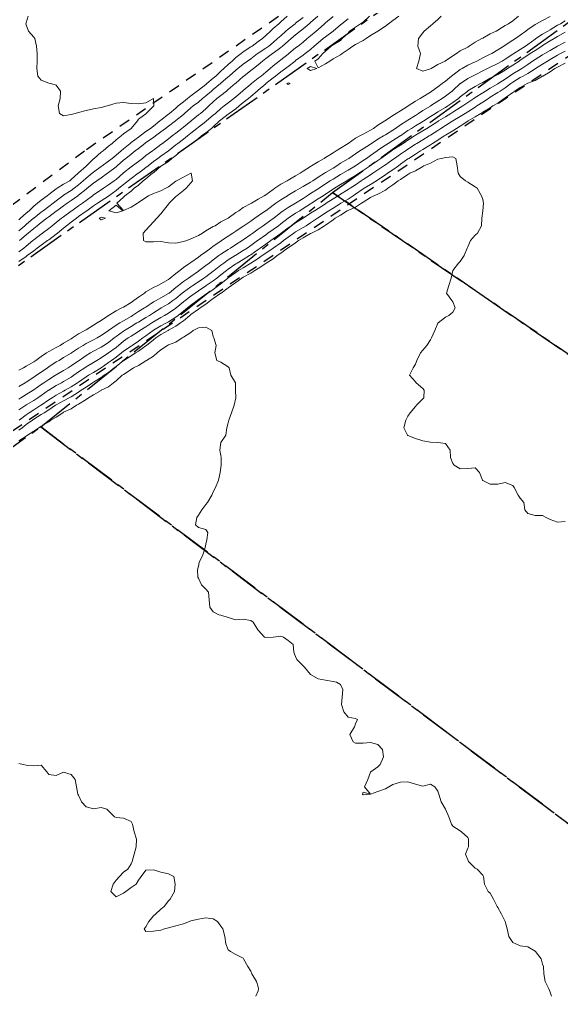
# Model space of a CAD drawing. Header units: centimetres. Extents: x 0 to 642158, y -847 to 649707.
# Drawn here: x 617004.8 to 617041, y 619910.4 to 619975.5 of the extents above; entities that cross this region are included whole.
import ezdxf

# ---------------------------------------------------------------- set-up
doc = ezdxf.new("R2010")
doc.units = ezdxf.units.CM
doc.header["$MEASUREMENT"] = 0
doc.linetypes.add('CENTERX2', pattern=[4, 2.5, -0.5, 0.5, -0.5])
doc.linetypes.add('JIS_02_0.7', pattern=[1.35, 0.75, -0.6])
doc.layers.add('SPW_parcellaire cadastral', color=7, linetype='CENTERX2', lineweight=25, true_color=0xff0542)
doc.layers.add('WAL_parcellaire agricole', color=7, linetype='JIS_02_0.7', lineweight=25)
doc.layers.add('WAL_topographie 0.5', color=253, linetype='Continuous', lineweight=20)

msp = doc.modelspace()

# ---------------------------------------------------------------- linework, layer by layer
at = {"layer": 'SPW_parcellaire cadastral'}
for points in [[(616921.398, 619912.152), (616803.95, 620042.534), (616842.291, 620067.212), (616824.166, 620098.846), (616913.726, 620151.806), (617037.024, 619981.817), (616987.92, 619947.229), (616962.52, 619932.624), (616929.537, 619915.761), (616921.398, 619912.152)], [(617025.718, 619963.961), (617041.671, 619975.482), (617205.808, 619884.061), (617195.376, 619872.702), (617181.172, 619857.234), (617025.718, 619963.961)], [(617006.218, 619948.302), (617025.718, 619963.961), (617181.172, 619857.234), (617171.104, 619846.935)], [(617063.567, 619833.635), (616969.525, 619923.259), (616973.862, 619925.235), (617006.218, 619948.302), (617145.212, 619843.733)], [(617145.212, 619843.733), (617006.218, 619948.302)]]:
    msp.add_lwpolyline(points, dxfattribs=at)
at = {"layer": 'WAL_parcellaire agricole'}
for points in [[(617004.365, 620160.596), (617008.458, 620154.4), (617135.971, 620039.415), (617097.973, 620020.411), (617076.475, 620008.409), (617057.809, 619999.407), (617044.144, 619991.405), (617027.645, 619979.57), (617009.147, 619966.735), (616986.816, 619950.066), (616958.152, 619932.729), (616872.99, 619891.386), (616829.993, 619869.882)], [(616834.393, 619862.141), (616901.115, 619894.202), (616963.611, 619923.834), (616998.733, 619944.275), (617044.542, 619975.155), (617078.601, 619997.784), (617129.239, 620024.449), (617150.605, 620035.193), (617167.005, 620042.471), (617183.636, 620049.254), (617195.968, 620052.589), (617205.635, 620054.257), (617214.468, 620054.924), (617225.801, 620055.092), (617244.635, 620054.095), (617264.801, 620051.764), (617279.268, 620048.932), (617287.568, 620047.033), (617298.302, 620043.934), (617316.303, 620037.27), (617206.585, 619911.125), (617193.234, 619891.652), (617159.761, 619845.532), (616438.339, 619756.31)]]:
    msp.add_lwpolyline(points, dxfattribs=at)
at = {"layer": 'WAL_topographie 0.5'}
for points in [[(617024.735, 619975.75), (617024.25, 619975.333), (617024.148, 619975.25), (617023.75, 619974.903), (617023.552, 619974.75), (617023.25, 619974.51), (617022.946, 619974.25), (617022.75, 619974.077), (617022.372, 619973.75), (617022.25, 619973.65), (617021.75, 619973.288), (617021.692, 619973.25), (617021.25, 619972.922), (617021.029, 619972.75), (617020.75, 619972.492), (617020.426, 619972.25), (617020.25, 619972.12), (617019.786, 619971.75), (617019.75, 619971.72), (617019.25, 619971.275), (617019.22, 619971.25), (617018.75, 619970.856), (617018.621, 619970.75), (617018.25, 619970.459), (617017.995, 619970.25), (617017.75, 619970.029), (617017.457, 619969.75), (617017.25, 619969.555), (617016.884, 619969.25), (617016.75, 619969.148), (617016.275, 619968.75), (617016.25, 619968.729), (617015.75, 619968.326), (617015.649, 619968.25), (617015.25, 619967.938), (617015.002, 619967.75), (617014.75, 619967.554), (617014.352, 619967.25), (617014.25, 619967.174), (617013.75, 619966.799), (617013.684, 619966.75), (617013.25, 619966.431), (617013.025, 619966.25), (617012.75, 619966.038), (617012.36, 619965.75), (617012.25, 619965.672), (617011.75, 619965.271), (617011.726, 619965.25), (617011.25, 619964.842), (617011.13, 619964.75), (617010.75, 619964.475), (617010.412, 619964.25), (617010.25, 619964.147), (617009.75, 619963.801), (617009.686, 619963.75), (617009.25, 619963.431), (617009.001, 619963.25), (617008.75, 619963.073), (617008.296, 619962.75), (617008.25, 619962.717), (617007.75, 619962.352), (617007.612, 619962.25), (617007.25, 619961.961), (617006.982, 619961.75), (617006.75, 619961.567), (617006.336, 619961.25), (617006.25, 619961.188), (617005.75, 619960.797), (617005.695, 619960.75), (617005.25, 619960.388), (617005.087, 619960.25), (617004.75, 619959.996)], [(617022.674, 619975.75), (617022.25, 619975.383), (617022.124, 619975.25), (617021.75, 619974.923), (617021.569, 619974.75), (617021.25, 619974.451), (617021.033, 619974.25), (617020.75, 619974.056), (617020.341, 619973.75), (617020.25, 619973.692), (617019.75, 619973.368), (617019.603, 619973.25), (617019.25, 619972.989), (617019.005, 619972.75), (617018.75, 619972.531), (617018.447, 619972.25), (617018.25, 619972.08), (617017.908, 619971.75), (617017.75, 619971.611), (617017.326, 619971.25), (617017.25, 619971.19), (617016.75, 619970.815), (617016.669, 619970.75), (617016.25, 619970.434), (617016.03, 619970.25), (617015.75, 619970.03), (617015.408, 619969.75), (617015.25, 619969.613), (617014.82, 619969.25), (617014.75, 619969.196), (617014.25, 619968.809), (617014.183, 619968.75), (617013.75, 619968.397), (617013.561, 619968.25), (617013.25, 619968.037), (617012.854, 619967.75), (617012.75, 619967.674), (617012.25, 619967.299), (617012.188, 619967.25), (617011.75, 619966.891), (617011.588, 619966.75), (617011.25, 619966.459), (617010.988, 619966.25), (617010.75, 619966.063), (617010.317, 619965.75), (617010.25, 619965.703), (617009.75, 619965.331), (617009.655, 619965.25), (617009.25, 619964.926), (617009.054, 619964.75), (617008.75, 619964.483), (617008.446, 619964.25), (617008.25, 619964.112), (617007.75, 619963.784), (617007.702, 619963.75), (617007.25, 619963.408), (617007.05, 619963.25), (617006.75, 619963.031), (617006.377, 619962.75), (617006.25, 619962.655), (617005.75, 619962.262), (617005.736, 619962.25), (617005.25, 619961.839), (617005.152, 619961.75), (617004.75, 619961.405)], [(617005.382, 619975.75), (617005.25, 619975.3), (617005.229, 619975.25), (617005.25, 619975.179), (617005.4, 619974.75), (617005.75, 619974.338), (617005.821, 619974.25), (617005.946, 619973.75), (617005.981, 619973.25), (617005.991, 619972.75), (617005.969, 619972.25), (617006.033, 619971.75), (617006.25, 619971.479), (617006.75, 619971.282), (617006.893, 619971.25), (617007.25, 619971.131), (617007.536, 619970.75), (617007.523, 619970.25), (617007.393, 619969.75), (617007.475, 619969.25), (617007.75, 619969.083), (617008.25, 619969.17), (617008.517, 619969.25), (617008.75, 619969.319), (617009.25, 619969.452), (617009.75, 619969.552), (617010.25, 619969.643), (617010.65, 619969.75), (617010.75, 619969.778), (617011.25, 619969.937), (617011.75, 619969.972), (617012.25, 619969.919), (617012.75, 619969.882), (617013.25, 619969.964), (617013.75, 619970.25), (617013.75, 619970.25), (617013.75, 619970.25), (617013.778, 619969.75), (617013.75, 619969.727), (617013.27, 619969.25), (617013.25, 619969.235), (617012.75, 619968.87), (617012.688, 619968.75), (617012.252, 619968.25), (617012.25, 619968.248), (617011.75, 619967.891), (617011.597, 619967.75), (617011.25, 619967.487), (617010.995, 619967.25), (617010.75, 619967.07), (617010.385, 619966.75), (617010.25, 619966.654), (617009.788, 619966.25), (617009.75, 619966.221), (617009.271, 619965.75), (617009.25, 619965.732), (617008.75, 619965.277), (617008.725, 619965.25), (617008.25, 619964.827), (617008.154, 619964.75), (617007.75, 619964.521), (617007.308, 619964.25), (617007.25, 619964.213), (617006.75, 619963.837), (617006.645, 619963.75), (617006.25, 619963.464), (617006.013, 619963.25), (617005.75, 619963.043), (617005.436, 619962.75), (617005.25, 619962.596), (617004.877, 619962.25), (617004.75, 619962.137)], [(617025.75, 619975.718), (617025.25, 619975.314), (617025.174, 619975.25), (617024.75, 619974.87), (617024.621, 619974.75), (617024.25, 619974.43), (617024.027, 619974.25), (617023.75, 619974.023), (617023.408, 619973.75), (617023.25, 619973.631), (617022.798, 619973.25), (617022.75, 619973.212), (617022.25, 619972.824), (617022.146, 619972.75), (617021.75, 619972.436), (617021.547, 619972.25), (617021.25, 619972.003), (617020.941, 619971.75), (617020.75, 619971.606), (617020.296, 619971.25), (617020.25, 619971.213), (617019.75, 619970.786), (617019.709, 619970.75), (617019.25, 619970.358), (617019.115, 619970.25), (617018.75, 619969.966), (617018.481, 619969.75), (617018.25, 619969.577), (617017.889, 619969.25), (617017.75, 619969.133), (617017.292, 619968.75), (617017.25, 619968.716), (617016.75, 619968.341), (617016.641, 619968.25), (617016.25, 619967.925), (617016.034, 619967.75), (617015.75, 619967.54), (617015.378, 619967.25), (617015.25, 619967.156), (617014.75, 619966.752), (617014.748, 619966.75), (617014.25, 619966.406), (617014.039, 619966.25), (617013.75, 619966.035), (617013.392, 619965.75), (617013.25, 619965.635), (617012.75, 619965.263), (617012.733, 619965.25), (617012.25, 619964.9), (617012.065, 619964.75), (617011.75, 619964.503), (617011.442, 619964.25), (617011.25, 619964.09), (617010.778, 619963.75), (617010.75, 619963.728), (617010.25, 619963.404), (617010.016, 619963.25), (617009.75, 619963.072), (617009.293, 619962.75), (617009.25, 619962.717), (617008.75, 619962.359), (617008.598, 619962.25), (617008.25, 619961.987), (617007.947, 619961.75), (617007.75, 619961.587), (617007.335, 619961.25), (617007.25, 619961.178), (617006.75, 619960.805), (617006.674, 619960.75), (617006.25, 619960.458), (617005.973, 619960.25), (617005.75, 619960.079), (617005.312, 619959.75), (617005.25, 619959.701), (617004.75, 619959.367)], [(617023.75, 619975.668), (617023.25, 619975.278), (617023.215, 619975.25), (617022.75, 619974.88), (617022.603, 619974.75), (617022.25, 619974.437), (617022.044, 619974.25), (617021.75, 619973.995), (617021.457, 619973.75), (617021.25, 619973.608), (617020.75, 619973.281), (617020.705, 619973.25), (617020.25, 619972.909), (617020.026, 619972.75), (617019.75, 619972.548), (617019.384, 619972.25), (617019.25, 619972.133), (617018.801, 619971.75), (617018.75, 619971.706), (617018.25, 619971.272), (617018.225, 619971.25), (617017.75, 619970.851), (617017.624, 619970.75), (617017.25, 619970.428), (617017.029, 619970.25), (617016.75, 619970.01), (617016.414, 619969.75), (617016.25, 619969.616), (617015.827, 619969.25), (617015.75, 619969.183), (617015.25, 619968.77), (617015.225, 619968.75), (617014.75, 619968.398), (617014.554, 619968.25), (617014.25, 619968.021), (617013.885, 619967.75), (617013.75, 619967.648), (617013.25, 619967.305), (617013.173, 619967.25), (617012.75, 619966.916), (617012.538, 619966.75), (617012.25, 619966.522), (617011.915, 619966.25), (617011.75, 619966.12), (617011.317, 619965.75), (617011.25, 619965.69), (617010.75, 619965.294), (617010.685, 619965.25), (617010.25, 619964.951), (617009.965, 619964.75), (617009.75, 619964.596), (617009.326, 619964.25), (617009.25, 619964.189), (617008.75, 619963.787), (617008.695, 619963.75), (617008.25, 619963.44), (617007.99, 619963.25), (617007.75, 619963.075), (617007.291, 619962.75), (617007.25, 619962.72), (617006.75, 619962.341), (617006.627, 619962.25), (617006.25, 619961.958), (617005.99, 619961.75), (617005.75, 619961.556), (617005.384, 619961.25), (617005.25, 619961.137), (617004.795, 619960.75)], [(617026.75, 619975.579), (617026.335, 619975.25), (617026.25, 619975.177), (617025.76, 619974.75), (617025.75, 619974.742), (617025.25, 619974.373), (617025.096, 619974.25), (617024.75, 619973.977), (617024.497, 619973.75), (617024.25, 619973.525), (617023.896, 619973.25), (617023.75, 619973.143), (617023.25, 619972.778), (617023.216, 619972.75), (617022.75, 619972.398), (617022.561, 619972.25), (617022.25, 619972.023), (617021.899, 619971.75), (617021.75, 619971.632), (617021.265, 619971.25), (617021.25, 619971.236), (617020.75, 619970.812), (617020.675, 619970.75), (617020.25, 619970.381), (617020.095, 619970.25), (617019.75, 619969.971), (617019.479, 619969.75), (617019.25, 619969.565), (617018.815, 619969.25), (617018.75, 619969.2), (617018.25, 619968.832), (617018.153, 619968.75), (617017.75, 619968.354), (617017.619, 619968.25), (617017.25, 619967.961), (617016.961, 619967.75), (617016.75, 619967.577), (617016.335, 619967.25), (617016.25, 619967.179), (617015.75, 619966.862), (617015.597, 619966.75), (617015.25, 619966.451), (617014.981, 619966.25), (617014.75, 619966.05), (617014.284, 619965.75), (617014.25, 619965.72), (617013.75, 619965.292), (617013.697, 619965.25), (617013.25, 619964.878), (617013.064, 619964.75), (617012.75, 619964.456), (617012.456, 619964.25), (617012.25, 619964.057), (617011.828, 619963.75), (617011.75, 619963.651), (617011.301, 619963.25), (617011.75, 619962.766), (617012.25, 619962.985), (617012.68, 619963.25), (617012.75, 619963.299), (617013.25, 619963.643), (617013.415, 619963.75), (617013.75, 619963.897), (617014.25, 619964.074), (617014.577, 619964.25), (617014.75, 619964.34), (617015.25, 619964.719), (617015.282, 619964.75), (617015.75, 619964.992), (617016.242, 619965.25), (617016.25, 619965.253), (617016.264, 619965.25), (617016.36, 619964.75), (617016.25, 619964.614), (617015.93, 619964.25), (617015.75, 619964.099), (617015.313, 619963.75), (617015.25, 619963.694), (617014.801, 619963.25), (617014.75, 619963.185), (617014.406, 619962.75), (617014.25, 619962.549), (617013.978, 619962.25), (617013.75, 619961.997), (617013.497, 619961.75), (617013.25, 619961.445), (617013.071, 619961.25), (617013.092, 619960.75), (617013.25, 619960.679), (617013.75, 619960.665), (617014.25, 619960.683), (617014.75, 619960.604), (617015.25, 619960.588), (617015.75, 619960.693), (617015.988, 619960.75), (617016.25, 619960.867), (617016.75, 619961.091), (617017.035, 619961.25), (617017.25, 619961.403), (617017.75, 619961.691), (617017.864, 619961.75), (617018.25, 619961.996), (617018.744, 619962.25), (617018.75, 619962.253), (617019.25, 619962.629), (617019.453, 619962.75), (617019.75, 619962.957), (617020.25, 619963.223), (617020.295, 619963.25), (617020.75, 619963.526), (617021.157, 619963.75), (617021.25, 619963.811), (617021.75, 619964.177), (617021.86, 619964.25), (617022.25, 619964.518), (617022.68, 619964.75), (617022.75, 619964.791), (617023.25, 619965.082), (617023.548, 619965.25), (617023.75, 619965.388), (617024.25, 619965.71), (617024.318, 619965.75), (617024.75, 619966.019), (617025.153, 619966.25), (617025.25, 619966.312), (617025.75, 619966.628), (617025.953, 619966.75), (617026.25, 619966.935), (617026.75, 619967.25), (617026.75, 619967.25), (617027.25, 619967.592), (617027.532, 619967.75), (617027.75, 619967.875), (617028.25, 619968.137), (617028.44, 619968.25), (617028.75, 619968.457), (617029.2, 619968.75), (617029.25, 619968.784), (617029.75, 619969.118), (617029.965, 619969.25), (617030.25, 619969.432), (617030.75, 619969.742), (617030.763, 619969.75), (617031.25, 619970.066), (617031.572, 619970.25), (617031.75, 619970.362), (617032.25, 619970.682), (617032.35, 619970.75), (617032.75, 619971.037), (617033.044, 619971.25), (617033.25, 619971.399), (617033.665, 619971.75), (617033.75, 619971.815), (617034.25, 619972.181), (617034.372, 619972.25), (617034.75, 619972.468), (617035.25, 619972.702), (617035.355, 619972.75), (617035.75, 619972.965), (617036.25, 619973.201), (617036.347, 619973.25), (617036.75, 619973.491), (617037.158, 619973.75), (617037.25, 619973.809), (617037.75, 619974.14), (617037.926, 619974.25), (617038.25, 619974.471), (617038.623, 619974.75), (617038.75, 619974.857), (617039.25, 619975.201), (617039.342, 619975.25), (617039.75, 619975.468), (617040.25, 619975.73)], [(617028.178, 619975.75), (617027.75, 619975.358), (617027.573, 619975.25), (617027.25, 619975.024), (617026.854, 619974.75), (617026.75, 619974.626), (617026.366, 619974.25), (617026.25, 619974.126), (617025.75, 619973.827), (617025.625, 619973.75), (617025.25, 619973.409), (617025.074, 619973.25), (617024.75, 619972.907), (617024.542, 619972.75), (617024.75, 619972.295), (617025.25, 619972.559), (617025.539, 619972.75), (617025.75, 619972.899), (617026.25, 619973.178), (617026.362, 619973.25), (617026.75, 619973.532), (617027.069, 619973.75), (617027.25, 619973.857), (617027.75, 619974.134), (617027.951, 619974.25), (617028.25, 619974.452), (617028.746, 619974.75), (617028.75, 619974.752), (617029.25, 619975.087), (617029.458, 619975.25), (617029.75, 619975.463), (617030.153, 619975.75)], [(617032.978, 619975.75), (617032.75, 619975.526), (617032.423, 619975.25), (617032.25, 619975.095), (617031.846, 619974.75), (617031.75, 619974.628), (617031.464, 619974.25), (617031.402, 619973.75), (617031.599, 619973.25), (617031.481, 619972.75), (617031.327, 619972.25), (617031.75, 619972.078), (617032.25, 619972.229), (617032.296, 619972.25), (617032.75, 619972.523), (617033.228, 619972.75), (617033.25, 619972.764), (617033.75, 619973.102), (617034.004, 619973.25), (617034.25, 619973.427), (617034.75, 619973.69), (617034.851, 619973.75), (617035.25, 619974.021), (617035.692, 619974.25), (617035.75, 619974.288), (617036.25, 619974.561), (617036.65, 619974.75), (617036.75, 619974.81), (617037.25, 619975.125), (617037.465, 619975.25), (617037.75, 619975.433), (617038.145, 619975.75)], [(617004.75, 619952.088), (617005.074, 619952.25), (617005.25, 619952.354), (617005.75, 619952.647), (617005.903, 619952.75), (617006.25, 619953.014), (617006.605, 619953.25), (617006.75, 619953.34), (617007.25, 619953.601), (617007.524, 619953.75), (617007.75, 619953.894), (617008.25, 619954.193), (617008.344, 619954.25), (617008.75, 619954.521), (617009.172, 619954.75), (617009.25, 619954.798), (617009.75, 619955.095), (617009.994, 619955.25), (617010.25, 619955.421), (617010.746, 619955.75), (617010.75, 619955.753), (617011.25, 619956.065), (617011.631, 619956.25), (617011.75, 619956.314), (617012.25, 619956.627), (617012.442, 619956.75), (617012.75, 619956.967), (617013.147, 619957.25), (617013.25, 619957.327), (617013.75, 619957.613), (617014.049, 619957.75), (617014.25, 619957.856), (617014.75, 619958.153), (617014.875, 619958.25), (617015.25, 619958.544), (617015.513, 619958.75), (617015.75, 619958.944), (617016.185, 619959.25), (617016.25, 619959.296), (617016.75, 619959.647), (617016.894, 619959.75), (617017.25, 619959.998), (617017.592, 619960.25), (617017.75, 619960.37), (617018.25, 619960.715), (617018.305, 619960.75), (617018.75, 619961.049), (617019.052, 619961.25), (617019.25, 619961.388), (617019.75, 619961.72), (617019.796, 619961.75), (617020.25, 619962.058), (617020.531, 619962.25), (617020.75, 619962.403), (617021.246, 619962.75), (617021.25, 619962.752), (617021.75, 619963.118), (617021.93, 619963.25), (617022.25, 619963.479), (617022.7, 619963.75), (617022.75, 619963.782), (617023.25, 619964.083), (617023.541, 619964.25), (617023.75, 619964.371), (617024.25, 619964.656), (617024.397, 619964.75), (617024.75, 619964.992), (617025.179, 619965.25), (617025.25, 619965.293), (617025.75, 619965.598), (617025.998, 619965.75), (617026.25, 619965.919), (617026.75, 619966.217), (617026.803, 619966.25), (617027.25, 619966.555), (617027.547, 619966.75), (617027.75, 619966.884), (617028.25, 619967.198), (617028.326, 619967.25), (617028.75, 619967.53), (617029.123, 619967.75), (617029.25, 619967.831), (617029.75, 619968.141), (617029.915, 619968.25), (617030.25, 619968.484), (617030.68, 619968.75), (617030.75, 619968.795), (617031.25, 619969.12), (617031.453, 619969.25), (617031.75, 619969.448), (617032.25, 619969.743), (617032.262, 619969.75), (617032.75, 619970.067), (617033.037, 619970.25), (617033.25, 619970.4), (617033.708, 619970.75), (617033.75, 619970.786), (617034.25, 619971.245), (617034.256, 619971.25), (617034.75, 619971.594), (617035.062, 619971.75), (617035.25, 619971.841), (617035.75, 619972.089), (617036.074, 619972.25), (617036.25, 619972.337), (617036.75, 619972.582), (617037.044, 619972.75), (617037.25, 619972.88), (617037.75, 619973.208), (617037.816, 619973.25), (617038.25, 619973.532), (617038.596, 619973.75), (617038.75, 619973.858), (617039.25, 619974.22), (617039.295, 619974.25), (617039.75, 619974.553), (617040.107, 619974.75), (617040.25, 619974.831), (617040.75, 619975.142), (617040.934, 619975.25), (617041.25, 619975.432)], [(617004.75, 619950.999), (617005.169, 619951.25), (617005.25, 619951.299), (617005.75, 619951.62), (617005.945, 619951.75), (617006.25, 619951.954), (617006.663, 619952.25), (617006.75, 619952.316), (617007.25, 619952.64), (617007.44, 619952.75), (617007.75, 619952.93), (617008.25, 619953.232), (617008.276, 619953.25), (617008.75, 619953.558), (617009.054, 619953.75), (617009.25, 619953.87), (617009.75, 619954.126), (617009.983, 619954.25), (617010.25, 619954.41), (617010.742, 619954.75), (617010.75, 619954.756), (617011.25, 619955.107), (617011.497, 619955.25), (617011.75, 619955.397), (617012.25, 619955.689), (617012.354, 619955.75), (617012.75, 619956.008), (617013.161, 619956.25), (617013.25, 619956.311), (617013.75, 619956.652), (617013.923, 619956.75), (617014.25, 619956.933), (617014.75, 619957.215), (617014.797, 619957.25), (617015.25, 619957.611), (617015.419, 619957.75), (617015.75, 619958.023), (617016.097, 619958.25), (617016.25, 619958.359), (617016.75, 619958.708), (617016.81, 619958.75), (617017.25, 619959.083), (617017.471, 619959.25), (617017.75, 619959.466), (617018.127, 619959.75), (617018.25, 619959.84), (617018.75, 619960.163), (617018.897, 619960.25), (617019.25, 619960.482), (617019.672, 619960.75), (617019.75, 619960.803), (617020.25, 619961.156), (617020.383, 619961.25), (617020.75, 619961.516), (617021.085, 619961.75), (617021.25, 619961.869), (617021.75, 619962.225), (617021.784, 619962.25), (617022.25, 619962.627), (617022.418, 619962.75), (617022.75, 619962.975), (617023.235, 619963.25), (617023.25, 619963.259), (617023.75, 619963.575), (617024.023, 619963.75), (617024.25, 619963.892), (617024.75, 619964.205), (617024.818, 619964.25), (617025.25, 619964.548), (617025.566, 619964.75), (617025.75, 619964.864), (617026.25, 619965.167), (617026.394, 619965.25), (617026.75, 619965.466), (617027.24, 619965.75), (617027.25, 619965.757), (617027.75, 619966.099), (617027.977, 619966.25), (617028.25, 619966.437), (617028.697, 619966.75), (617028.75, 619966.787), (617029.25, 619967.134), (617029.438, 619967.25), (617029.75, 619967.437), (617030.233, 619967.75), (617030.25, 619967.762), (617030.75, 619968.105), (617030.989, 619968.25), (617031.25, 619968.413), (617031.75, 619968.717), (617031.803, 619968.75), (617032.25, 619969.04), (617032.591, 619969.25), (617032.75, 619969.348), (617033.25, 619969.649), (617033.416, 619969.75), (617033.75, 619969.981), (617034.125, 619970.25), (617034.25, 619970.357), (617034.747, 619970.75), (617034.75, 619970.752), (617035.25, 619971.055), (617035.603, 619971.25), (617035.75, 619971.329), (617036.25, 619971.602), (617036.536, 619971.75), (617036.75, 619971.861), (617037.25, 619972.153), (617037.401, 619972.25), (617037.75, 619972.484), (617038.173, 619972.75), (617038.25, 619972.802), (617038.75, 619973.138), (617038.926, 619973.25), (617039.25, 619973.468), (617039.699, 619973.75), (617039.75, 619973.786), (617040.25, 619974.096), (617040.522, 619974.25), (617040.75, 619974.389), (617041.25, 619974.676)], [(617004.75, 619950.167), (617004.892, 619950.25), (617005.25, 619950.465), (617005.721, 619950.75), (617005.75, 619950.769), (617006.25, 619951.126), (617006.434, 619951.25), (617006.75, 619951.475), (617007.2, 619951.75), (617007.25, 619951.782), (617007.75, 619952.062), (617008.056, 619952.25), (617008.25, 619952.377), (617008.75, 619952.722), (617008.792, 619952.75), (617009.25, 619953.069), (617009.555, 619953.25), (617009.75, 619953.358), (617010.25, 619953.629), (617010.446, 619953.75), (617010.75, 619953.951), (617011.132, 619954.25), (617011.25, 619954.341), (617011.75, 619954.701), (617011.821, 619954.75), (617012.25, 619955.021), (617012.648, 619955.25), (617012.75, 619955.312), (617013.25, 619955.605), (617013.478, 619955.75), (617013.75, 619955.936), (617014.25, 619956.243), (617014.262, 619956.25), (617014.75, 619956.536), (617015.055, 619956.75), (617015.25, 619956.893), (617015.673, 619957.25), (617015.75, 619957.314), (617016.25, 619957.669), (617016.372, 619957.75), (617016.75, 619958.004), (617017.125, 619958.25), (617017.25, 619958.34), (617017.75, 619958.699), (617017.814, 619958.75), (617018.25, 619959.106), (617018.443, 619959.25), (617018.75, 619959.47), (617019.218, 619959.75), (617019.25, 619959.77), (617019.75, 619960.085), (617020.002, 619960.25), (617020.25, 619960.428), (617020.701, 619960.75), (617020.75, 619960.786), (617021.25, 619961.147), (617021.394, 619961.25), (617021.75, 619961.505), (617022.096, 619961.75), (617022.25, 619961.867), (617022.75, 619962.245), (617022.757, 619962.25), (617023.25, 619962.579), (617023.526, 619962.75), (617023.75, 619962.889), (617024.25, 619963.216), (617024.304, 619963.25), (617024.75, 619963.537), (617025.092, 619963.75), (617025.25, 619963.854), (617025.75, 619964.194), (617025.836, 619964.25), (617026.25, 619964.51), (617026.658, 619964.75), (617026.75, 619964.804), (617027.25, 619965.109), (617027.47, 619965.25), (617027.75, 619965.433), (617028.23, 619965.75), (617028.25, 619965.764), (617028.75, 619966.11), (617028.949, 619966.25), (617029.25, 619966.472), (617029.651, 619966.75), (617029.75, 619966.814), (617030.25, 619967.131), (617030.428, 619967.25), (617030.75, 619967.473), (617031.181, 619967.75), (617031.25, 619967.793), (617031.75, 619968.088), (617032.016, 619968.25), (617032.25, 619968.398), (617032.75, 619968.722), (617032.794, 619968.75), (617033.25, 619969.034), (617033.617, 619969.25), (617033.75, 619969.332), (617034.25, 619969.642), (617034.424, 619969.75), (617034.75, 619969.979), (617035.161, 619970.25), (617035.25, 619970.311), (617035.75, 619970.636), (617035.931, 619970.75), (617036.25, 619970.946), (617036.75, 619971.23), (617036.782, 619971.25), (617037.25, 619971.547), (617037.542, 619971.75), (617037.75, 619971.891), (617038.25, 619972.192), (617038.35, 619972.25), (617038.75, 619972.515), (617039.082, 619972.75), (617039.25, 619972.862), (617039.75, 619973.163), (617039.896, 619973.25), (617040.25, 619973.468), (617040.743, 619973.75), (617040.75, 619973.754), (617041.25, 619974.022)], [(617004.75, 619949.446), (617005.219, 619949.75), (617005.25, 619949.769), (617005.75, 619950.072), (617006.02, 619950.25), (617006.25, 619950.41), (617006.749, 619950.75), (617006.75, 619950.751), (617007.25, 619951.064), (617007.597, 619951.25), (617007.75, 619951.336), (617008.25, 619951.635), (617008.42, 619951.75), (617008.75, 619951.981), (617009.16, 619952.25), (617009.25, 619952.312), (617009.75, 619952.614), (617009.974, 619952.75), (617010.25, 619952.92), (617010.75, 619953.245), (617010.757, 619953.25), (617011.25, 619953.619), (617011.414, 619953.75), (617011.75, 619954.023), (617012.066, 619954.25), (617012.25, 619954.376), (617012.75, 619954.686), (617012.848, 619954.75), (617013.25, 619954.994), (617013.639, 619955.25), (617013.75, 619955.323), (617014.25, 619955.617), (617014.498, 619955.75), (617014.75, 619955.899), (617015.25, 619956.238), (617015.265, 619956.25), (617015.75, 619956.65), (617015.875, 619956.75), (617016.25, 619957.046), (617016.533, 619957.25), (617016.75, 619957.399), (617017.25, 619957.73), (617017.28, 619957.75), (617017.75, 619958.066), (617017.99, 619958.25), (617018.25, 619958.459), (617018.62, 619958.75), (617018.75, 619958.851), (617019.25, 619959.19), (617019.348, 619959.25), (617019.75, 619959.496), (617020.16, 619959.75), (617020.25, 619959.81), (617020.75, 619960.156), (617020.886, 619960.25), (617021.25, 619960.509), (617021.594, 619960.75), (617021.75, 619960.863), (617022.25, 619961.227), (617022.281, 619961.25), (617022.75, 619961.595), (617022.979, 619961.75), (617023.25, 619961.94), (617023.746, 619962.25), (617023.75, 619962.252), (617024.25, 619962.58), (617024.51, 619962.75), (617024.75, 619962.906), (617025.25, 619963.221), (617025.297, 619963.25), (617025.75, 619963.543), (617026.079, 619963.75), (617026.25, 619963.862), (617026.75, 619964.164), (617026.882, 619964.25), (617027.25, 619964.488), (617027.631, 619964.75), (617027.75, 619964.828), (617028.25, 619965.14), (617028.414, 619965.25), (617028.75, 619965.479), (617029.147, 619965.75), (617029.25, 619965.822), (617029.75, 619966.175), (617029.852, 619966.25), (617030.25, 619966.519), (617030.592, 619966.75), (617030.75, 619966.856), (617031.25, 619967.187), (617031.35, 619967.25), (617031.75, 619967.491), (617032.173, 619967.75), (617032.25, 619967.797), (617032.75, 619968.121), (617032.951, 619968.25), (617033.25, 619968.439), (617033.75, 619968.746), (617033.756, 619968.75), (617034.25, 619969.043), (617034.581, 619969.25), (617034.75, 619969.357), (617035.25, 619969.679), (617035.359, 619969.75), (617035.75, 619970.006), (617036.122, 619970.25), (617036.25, 619970.333), (617036.75, 619970.642), (617036.911, 619970.75), (617037.25, 619970.965), (617037.634, 619971.25), (617037.75, 619971.331), (617038.25, 619971.648), (617038.448, 619971.75), (617038.75, 619971.911), (617039.25, 619972.234), (617039.273, 619972.25), (617039.75, 619972.551), (617040.067, 619972.75), (617040.25, 619972.854), (617040.75, 619973.139), (617040.943, 619973.25), (617041.25, 619973.409)], [(617004.768, 619948.75), (617005.25, 619949.117), (617005.45, 619949.25), (617005.75, 619949.438), (617006.237, 619949.75), (617006.25, 619949.759), (617006.75, 619950.105), (617006.973, 619950.25), (617007.25, 619950.424), (617007.75, 619950.691), (617007.855, 619950.75), (617008.25, 619950.975), (617008.673, 619951.25), (617008.75, 619951.302), (617009.25, 619951.642), (617009.421, 619951.75), (617009.75, 619951.947), (617010.25, 619952.244), (617010.258, 619952.25), (617010.75, 619952.597), (617010.951, 619952.75), (617011.25, 619952.971), (617011.614, 619953.25), (617011.75, 619953.36), (617012.25, 619953.707), (617012.317, 619953.75), (617012.75, 619954.042), (617013.039, 619954.25), (617013.25, 619954.391), (617013.729, 619954.75), (617013.75, 619954.765), (617014.25, 619955.059), (617014.612, 619955.25), (617014.75, 619955.325), (617015.25, 619955.634), (617015.401, 619955.75), (617015.75, 619956.031), (617016.018, 619956.25), (617016.25, 619956.439), (617016.669, 619956.75), (617016.75, 619956.81), (617017.25, 619957.164), (617017.374, 619957.25), (617017.75, 619957.493), (617018.1, 619957.75), (617018.25, 619957.865), (617018.729, 619958.25), (617018.75, 619958.267), (617019.25, 619958.626), (617019.438, 619958.75), (617019.75, 619958.942), (617020.248, 619959.25), (617020.25, 619959.251), (617020.75, 619959.566), (617021.018, 619959.75), (617021.25, 619959.909), (617021.741, 619960.25), (617021.75, 619960.256), (617022.25, 619960.613), (617022.432, 619960.75), (617022.75, 619960.983), (617023.124, 619961.25), (617023.25, 619961.336), (617023.75, 619961.632), (617023.946, 619961.75), (617024.25, 619961.941), (617024.718, 619962.25), (617024.75, 619962.271), (617025.25, 619962.601), (617025.46, 619962.75), (617025.75, 619962.931), (617026.25, 619963.237), (617026.271, 619963.25), (617026.75, 619963.529), (617027.099, 619963.75), (617027.25, 619963.846), (617027.75, 619964.207), (617027.816, 619964.25), (617028.25, 619964.504), (617028.656, 619964.75), (617028.75, 619964.809), (617029.25, 619965.159), (617029.381, 619965.25), (617029.75, 619965.484), (617030.112, 619965.75), (617030.25, 619965.85), (617030.75, 619966.211), (617030.808, 619966.25), (617031.25, 619966.525), (617031.595, 619966.75), (617031.75, 619966.844), (617032.25, 619967.147), (617032.4, 619967.25), (617032.75, 619967.469), (617033.168, 619967.75), (617033.25, 619967.8), (617033.75, 619968.086), (617033.991, 619968.25), (617034.25, 619968.406), (617034.75, 619968.737), (617034.77, 619968.75), (617035.25, 619969.024), (617035.614, 619969.25), (617035.75, 619969.33), (617036.25, 619969.628), (617036.426, 619969.75), (617036.75, 619969.946), (617037.172, 619970.25), (617037.25, 619970.299), (617037.75, 619970.648), (617037.883, 619970.75), (617038.25, 619970.993), (617038.71, 619971.25), (617038.75, 619971.267), (617039.25, 619971.452), (617039.75, 619971.739), (617039.768, 619971.75), (617040.25, 619972.022), (617040.572, 619972.25), (617040.75, 619972.349), (617041.25, 619972.614)], [(617024.25, 619972.131), (617024.67, 619972.25), (617024.25, 619972.385), (617024.019, 619972.25), (617024.25, 619972.131)], [(617022.75, 619971.184), (617022.877, 619971.25), (617022.75, 619971.302), (617022.65, 619971.25), (617022.75, 619971.184)], [(617004.75, 619948.081), (617004.985, 619948.25), (617005.25, 619948.453), (617005.66, 619948.75), (617005.75, 619948.81), (617006.25, 619949.124), (617006.438, 619949.25), (617006.75, 619949.453), (617007.201, 619949.75), (617007.25, 619949.782), (617007.75, 619950.046), (617008.117, 619950.25), (617008.25, 619950.322), (617008.75, 619950.63), (617008.928, 619950.75), (617009.25, 619950.965), (617009.672, 619951.25), (617009.75, 619951.3), (617010.25, 619951.598), (617010.464, 619951.75), (617010.75, 619951.945), (617011.128, 619952.25), (617011.25, 619952.342), (617011.75, 619952.731), (617011.776, 619952.75), (617012.25, 619953.059), (617012.557, 619953.25), (617012.75, 619953.369), (617013.25, 619953.714), (617013.294, 619953.75), (617013.75, 619954.115), (617013.917, 619954.25), (617014.25, 619954.468), (617014.729, 619954.75), (617014.75, 619954.761), (617015.25, 619955.032), (617015.549, 619955.25), (617015.75, 619955.397), (617016.173, 619955.75), (617016.25, 619955.812), (617016.75, 619956.163), (617016.871, 619956.25), (617017.25, 619956.512), (617017.559, 619956.75), (617017.75, 619956.876), (617018.25, 619957.239), (617018.265, 619957.25), (617018.75, 619957.594), (617018.955, 619957.75), (617019.25, 619957.959), (617019.663, 619958.25), (617019.75, 619958.303), (617020.25, 619958.57), (617020.523, 619958.75), (617020.75, 619958.881), (617021.25, 619959.224), (617021.286, 619959.25), (617021.75, 619959.543), (617022.021, 619959.75), (617022.25, 619959.904), (617022.708, 619960.25), (617022.75, 619960.28), (617023.25, 619960.613), (617023.44, 619960.75), (617023.75, 619960.927), (617024.25, 619961.219), (617024.301, 619961.25), (617024.75, 619961.483), (617025.182, 619961.75), (617025.25, 619961.791), (617025.75, 619962.135), (617025.892, 619962.25), (617026.25, 619962.46), (617026.701, 619962.75), (617026.75, 619962.775), (617027.25, 619962.995), (617027.643, 619963.25), (617027.75, 619963.313), (617028.25, 619963.633), (617028.465, 619963.75), (617028.75, 619963.86), (617029.25, 619964.124), (617029.409, 619964.25), (617029.75, 619964.488), (617030.091, 619964.75), (617030.25, 619964.845), (617030.75, 619965.172), (617030.885, 619965.25), (617031.25, 619965.419), (617031.75, 619965.712), (617031.813, 619965.75), (617032.25, 619965.931), (617032.75, 619966.186), (617032.985, 619966.25), (617033.25, 619966.307), (617033.75, 619966.359), (617033.958, 619966.25), (617034.043, 619965.75), (617034.11, 619965.25), (617034.25, 619965.031), (617034.596, 619964.75), (617034.75, 619964.659), (617035.25, 619964.344), (617035.365, 619964.25), (617035.656, 619963.75), (617035.75, 619963.5), (617035.806, 619963.25), (617035.75, 619962.75), (617035.75, 619962.75), (617035.685, 619962.25), (617035.669, 619961.75), (617035.395, 619961.25), (617035.25, 619961.116), (617034.938, 619960.75), (617034.75, 619960.341), (617034.71, 619960.25), (617034.517, 619959.75), (617034.25, 619959.354), (617034.135, 619959.25), (617033.75, 619958.75), (617033.75, 619958.75), (617033.65, 619958.25), (617033.474, 619957.75), (617033.333, 619957.25), (617033.685, 619956.75), (617033.75, 619956.65), (617033.912, 619956.25), (617033.75, 619955.977), (617033.472, 619955.75), (617033.25, 619955.639), (617032.767, 619955.25), (617032.75, 619955.224), (617032.55, 619954.75), (617032.332, 619954.25), (617032.25, 619954.114), (617032.01, 619953.75), (617031.75, 619953.433), (617031.59, 619953.25), (617031.335, 619952.75), (617031.25, 619952.5), (617031.107, 619952.25), (617030.855, 619951.75), (617031.25, 619951.309), (617031.298, 619951.25), (617031.75, 619950.87), (617031.831, 619950.75), (617031.811, 619950.25), (617031.75, 619950.169), (617031.331, 619949.75), (617031.25, 619949.664), (617030.897, 619949.25), (617030.75, 619949.023), (617030.614, 619948.75), (617030.487, 619948.25), (617030.727, 619947.75), (617030.75, 619947.738), (617031.25, 619947.529), (617031.75, 619947.37), (617032.25, 619947.286), (617032.75, 619947.25), (617032.75, 619947.25), (617033.25, 619947.19), (617033.574, 619946.75), (617033.588, 619946.25), (617033.75, 619945.85), (617033.833, 619945.75), (617034.25, 619945.5), (617034.75, 619945.533), (617035.25, 619945.574), (617035.539, 619945.25), (617035.733, 619944.75), (617035.75, 619944.727), (617036.25, 619944.474), (617036.75, 619944.479), (617037.25, 619944.583), (617037.75, 619944.397), (617037.85, 619944.25), (617038.119, 619943.75), (617038.25, 619943.536), (617038.485, 619943.25), (617038.55, 619942.75), (617038.75, 619942.515), (617039.25, 619942.38), (617039.75, 619942.39), (617039.983, 619942.25), (617040.25, 619942.117), (617040.75, 619941.94), (617041.25, 619941.988)], [(617011.25, 619962.604), (617011.708, 619962.75), (617011.25, 619963.129), (617010.761, 619962.75), (617011.25, 619962.604)], [(617010.25, 619962.13), (617010.543, 619962.25), (617010.25, 619962.315), (617010.129, 619962.25), (617010.25, 619962.13)], [(617004.75, 619947.381), (617005.25, 619947.687), (617005.343, 619947.75), (617005.75, 619948.011), (617006.09, 619948.25), (617006.25, 619948.347), (617006.75, 619948.648), (617006.897, 619948.75), (617007.25, 619948.961), (617007.693, 619949.25), (617007.75, 619949.279), (617008.25, 619949.507), (617008.614, 619949.75), (617008.75, 619949.827), (617009.25, 619950.137), (617009.417, 619950.25), (617009.75, 619950.437), (617010.25, 619950.745), (617010.258, 619950.75), (617010.75, 619950.986), (617011.075, 619951.25), (617011.25, 619951.382), (617011.67, 619951.75), (617011.75, 619951.81), (617012.25, 619952.147), (617012.414, 619952.25), (617012.75, 619952.404), (617013.25, 619952.721), (617013.288, 619952.75), (617013.75, 619953.032), (617014.003, 619953.25), (617014.25, 619953.444), (617014.693, 619953.75), (617014.75, 619953.78), (617015.25, 619953.962), (617015.667, 619954.25), (617015.75, 619954.294), (617016.25, 619954.622), (617016.414, 619954.75), (617016.75, 619954.914), (617017.25, 619954.977), (617017.642, 619954.75), (617017.75, 619954.35), (617017.78, 619954.25), (617017.937, 619953.75), (617017.857, 619953.25), (617017.987, 619952.75), (617018.25, 619952.631), (617018.75, 619952.322), (617018.818, 619952.25), (617018.927, 619951.75), (617019.224, 619951.25), (617019.237, 619950.75), (617019.25, 619950.251), (617019.25, 619950.25), (617019.25, 619950.25), (617019.152, 619949.75), (617018.958, 619949.25), (617018.782, 619948.75), (617018.75, 619948.583), (617018.662, 619948.25), (617018.591, 619947.75), (617018.25, 619947.25), (617018.25, 619947.25), (617018.193, 619946.75), (617018.25, 619946.393), (617018.279, 619946.25), (617018.275, 619945.75), (617018.25, 619945.583), (617018.207, 619945.25), (617018.104, 619944.75), (617017.893, 619944.25), (617017.75, 619943.958), (617017.659, 619943.75), (617017.369, 619943.25), (617017.25, 619943.107), (617016.984, 619942.75), (617016.75, 619942.406), (617016.639, 619942.25), (617016.55, 619941.75), (617016.75, 619941.576), (617017.25, 619941.438), (617017.393, 619941.25), (617017.315, 619940.75), (617017.25, 619940.464), (617017.215, 619940.25), (617017.041, 619939.75), (617016.798, 619939.25), (617016.75, 619939), (617016.691, 619938.75), (617016.714, 619938.25), (617016.75, 619938.188), (617016.969, 619937.75), (617017.25, 619937.45), (617017.438, 619937.25), (617017.472, 619936.75), (617017.526, 619936.25), (617017.75, 619935.941), (617018.114, 619935.75), (617018.25, 619935.713), (617018.75, 619935.562), (617019.25, 619935.417), (617019.75, 619935.45), (617020.25, 619935.368), (617020.404, 619935.25), (617020.722, 619934.75), (617020.75, 619934.719), (617021.167, 619934.25), (617021.25, 619934.223), (617021.75, 619934.25), (617021.75, 619934.25), (617022.25, 619934.312), (617022.442, 619934.25), (617022.75, 619934.039), (617023.073, 619933.75), (617023.139, 619933.25), (617023.25, 619932.964), (617023.338, 619932.75), (617023.75, 619932.338), (617023.833, 619932.25), (617024.25, 619931.75), (617024.25, 619931.75), (617024.75, 619931.464), (617025.25, 619931.383), (617025.75, 619931.282), (617025.972, 619931.25), (617026.25, 619931.083), (617026.411, 619930.75), (617026.353, 619930.25), (617026.311, 619929.75), (617026.464, 619929.25), (617026.75, 619928.905), (617027.25, 619928.811), (617027.375, 619928.75), (617027.25, 619928.464), (617027.179, 619928.25), (617026.875, 619927.75), (617027.083, 619927.25), (617027.25, 619927.175), (617027.75, 619927.168), (617028.25, 619927.206), (617028.75, 619927.078), (617029.042, 619926.75), (617029.109, 619926.25), (617028.885, 619925.75), (617028.75, 619925.575), (617028.269, 619925.25), (617028.25, 619925.235), (617028.071, 619924.75), (617027.851, 619924.25), (617028.25, 619923.75), (617028.75, 619923.929), (617029.25, 619924.117), (617029.477, 619924.25), (617029.75, 619924.41), (617030.25, 619924.56), (617030.75, 619924.592), (617031.25, 619924.421), (617031.75, 619924.302), (617032.25, 619924.438), (617032.55, 619924.25), (617032.75, 619923.964), (617032.815, 619923.75), (617032.96, 619923.25), (617033.25, 619922.75), (617033.25, 619922.75), (617033.477, 619922.25), (617033.667, 619921.75), (617033.75, 619921.625), (617034.25, 619921.315), (617034.337, 619921.25), (617034.75, 619920.854), (617034.804, 619920.75), (617034.787, 619920.25), (617034.75, 619920.159), (617034.595, 619919.75), (617034.75, 619919.375), (617034.808, 619919.25), (617035.25, 619918.824), (617035.375, 619918.75), (617035.75, 619918.35), (617035.8, 619918.25), (617035.865, 619917.75), (617036.117, 619917.25), (617036.25, 619917.145), (617036.464, 619916.75), (617036.71, 619916.25), (617036.75, 619916.182), (617037.007, 619915.75), (617037.25, 619915.25), (617037.25, 619915.25), (617037.379, 619914.75), (617037.492, 619914.25), (617037.75, 619913.85), (617037.95, 619913.75), (617038.25, 619913.625), (617038.75, 619913.556), (617039.25, 619913.265), (617039.267, 619913.25), (617039.658, 619912.75), (617039.75, 619912.4), (617039.802, 619912.25), (617039.836, 619911.75), (617039.927, 619911.25), (617040.17, 619910.75), (617040.25, 619910.528), (617040.35, 619910.25)], [(617004.75, 619925.813), (617005.05, 619925.75), (617005.25, 619925.693), (617005.75, 619925.643), (617006.25, 619925.697), (617006.636, 619925.25), (617006.75, 619925.083), (617007.25, 619925.008), (617007.75, 619925.221), (617008.25, 619925.075), (617008.51, 619924.75), (617008.602, 619924.25), (617008.709, 619923.75), (617008.75, 619923.688), (617008.934, 619923.25), (617009.25, 619922.907), (617009.75, 619922.774), (617010.25, 619922.869), (617010.635, 619922.75), (617010.75, 619922.65), (617011.15, 619922.25), (617011.25, 619922.203), (617011.75, 619922.157), (617012.25, 619921.932), (617012.355, 619921.75), (617012.462, 619921.25), (617012.62, 619920.75), (617012.6, 619920.25), (617012.457, 619919.75), (617012.329, 619919.25), (617012.25, 619919.1), (617012.031, 619918.75), (617011.75, 619918.55), (617011.485, 619918.25), (617011.25, 619918.01), (617011.064, 619917.75), (617010.898, 619917.25), (617011.25, 619916.906), (617011.75, 619917.147), (617011.901, 619917.25), (617012.25, 619917.513), (617012.588, 619917.75), (617012.75, 619918.01), (617012.921, 619918.25), (617013.25, 619918.676), (617013.75, 619918.696), (617014.25, 619918.538), (617014.75, 619918.44), (617015.113, 619918.25), (617015.198, 619917.75), (617015.15, 619917.25), (617014.875, 619916.75), (617014.75, 619916.636), (617014.474, 619916.25), (617014.25, 619916.083), (617013.877, 619915.75), (617013.75, 619915.618), (617013.437, 619915.25), (617013.25, 619914.893), (617013.139, 619914.75), (617013.25, 619914.589), (617013.75, 619914.605), (617014.25, 619914.681), (617014.485, 619914.75), (617014.75, 619914.831), (617015.25, 619914.953), (617015.75, 619915.083), (617016.161, 619915.25), (617016.25, 619915.292), (617016.75, 619915.405), (617017.25, 619915.5), (617017.75, 619915.417), (617018.025, 619915.25), (617018.25, 619914.928), (617018.381, 619914.75), (617018.523, 619914.25), (617018.59, 619913.75), (617018.75, 619913.35), (617018.893, 619913.25), (617019.25, 619913.042), (617019.75, 619912.8), (617019.771, 619912.75), (617020.066, 619912.25), (617020.25, 619911.932), (617020.333, 619911.75), (617020.635, 619911.25), (617020.75, 619910.875), (617020.778, 619910.75), (617020.75, 619910.607), (617020.583, 619910.25)], [(617027.75, 619923.712), (617028.25, 619923.75), (617027.75, 619923.889), (617027.705, 619923.75), (617027.75, 619923.712)]]:
    msp.add_lwpolyline(points, dxfattribs=at)

doc.saveas('drawing.dxf')
